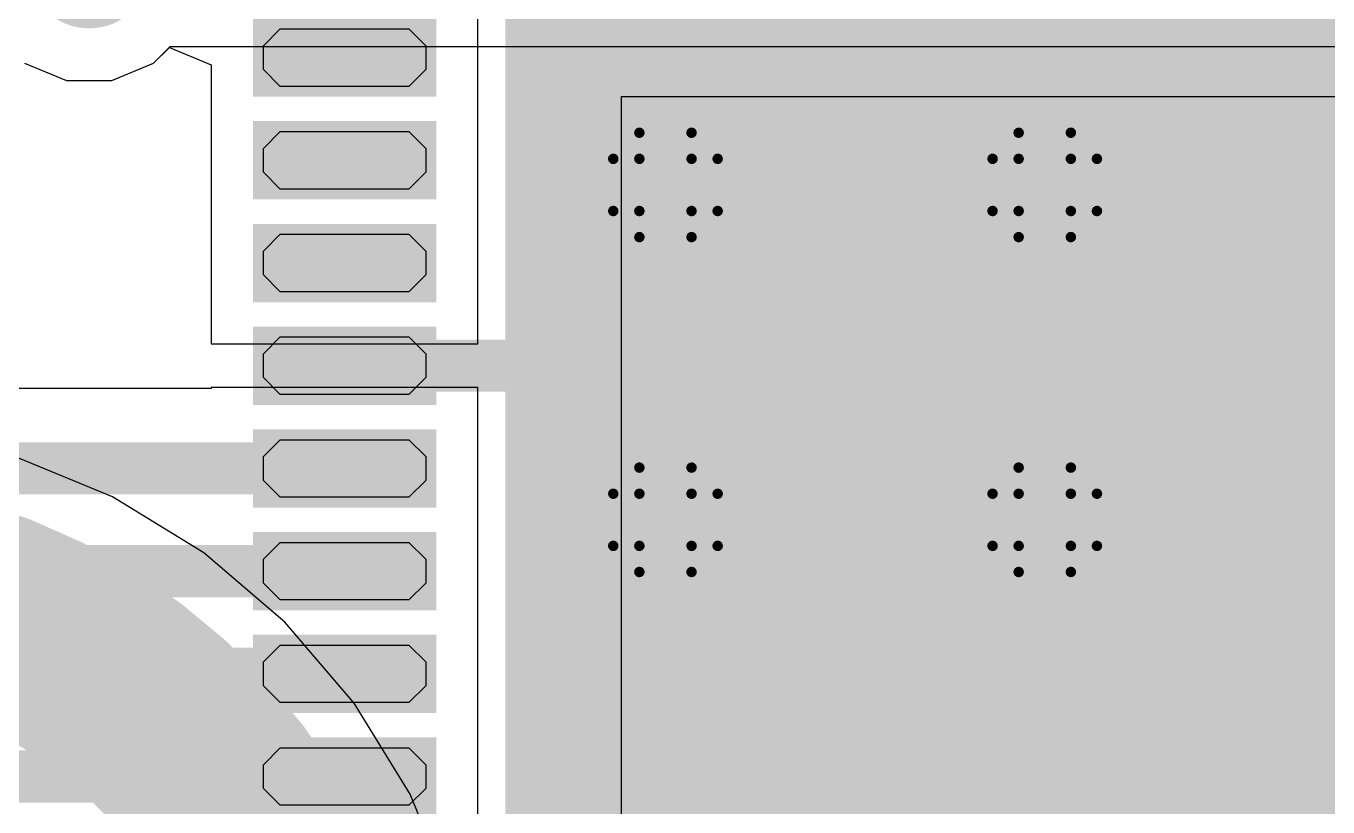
# Model space of a CAD drawing. Header units: inches. Extents: x -0.1 to 10.2, y 0 to 6.5.
# Drawn here: x 2.167 to 2.4165, y 3.5985 to 3.7482 of the extents above; entities that cross this region are included whole.
import ezdxf

# ---------------------------------------------------------------- set-up
doc = ezdxf.new("R2010")
doc.units = ezdxf.units.IN
doc.header["$MEASUREMENT"] = 0
for name, color, linetype in [('Bottom Layer', 5, 'Continuous'), ('Drill Drawing', 1, 'Continuous'), ('Top Layer', 1, 'Continuous'), ('Top Paste', 8, 'Continuous'), ('Top Solder', 216, 'Continuous'), ('Via Holes', 16, 'Continuous')]:
    doc.layers.add(name, color=color, linetype=linetype)

# ---------------------------------------------------------------- blocks, each defined once
blk = doc.blocks.new('48_QFN__7_7__17')
at = {"layer": 'Top Layer'}
for points in [[(-0.10138, 0.10138), (0.10138, 0.10138), (0.10138, -0.10138), (-0.10138, -0.10138)], [(-0.14971, 0.09409), (-0.11859, 0.09409), (-0.11859, 0.08307), (-0.14971, 0.08307)], [(-0.14971, 0.07441), (-0.11859, 0.07441), (-0.11859, 0.06339), (-0.14971, 0.06339)], [(-0.14971, 0.05472), (-0.11859, 0.05472), (-0.11859, 0.0437), (-0.14971, 0.0437)], [(-0.14971, 0.03504), (-0.11859, 0.03504), (-0.11859, 0.02402), (-0.14971, 0.02402)], [(-0.14971, 0.01535), (-0.11859, 0.01535), (-0.11859, 0.00433), (-0.14971, 0.00433)], [(-0.14971, -0.00433), (-0.11859, -0.00433), (-0.11859, -0.01535), (-0.14971, -0.01535)], [(-0.14971, -0.02402), (-0.11859, -0.02402), (-0.11859, -0.03504), (-0.14971, -0.03504)], [(-0.14971, -0.0437), (-0.11859, -0.0437), (-0.11859, -0.05472), (-0.14971, -0.05472)]]:
    blk.add_hatch(color=1, dxfattribs=at).paths.add_polyline_path(points)
at = {"layer": 'Top Solder'}
for points in [[(-0.10338, 0.10338), (0.10338, 0.10338), (0.10338, -0.10338), (-0.10338, -0.10338)], [(-0.15171, 0.09609), (-0.11659, 0.09609), (-0.11659, 0.08107), (-0.15171, 0.08107)], [(-0.15171, 0.07641), (-0.11659, 0.07641), (-0.11659, 0.06139), (-0.15171, 0.06139)], [(-0.15171, 0.05672), (-0.11659, 0.05672), (-0.11659, 0.0417), (-0.15171, 0.0417)], [(-0.15171, 0.03704), (-0.11659, 0.03704), (-0.11659, 0.02202), (-0.15171, 0.02202)], [(-0.15171, 0.01735), (-0.11659, 0.01735), (-0.11659, 0.00233), (-0.15171, 0.00233)], [(-0.15171, -0.00233), (-0.11659, -0.00233), (-0.11659, -0.01735), (-0.15171, -0.01735)], [(-0.15171, -0.02202), (-0.11659, -0.02202), (-0.11659, -0.03704), (-0.15171, -0.03704)], [(-0.15171, -0.0417), (-0.11659, -0.0417), (-0.11659, -0.05672), (-0.15171, -0.05672)]]:
    blk.add_hatch(color=216, dxfattribs=at).paths.add_polyline_path(points)
at = {"layer": 'Top Paste'}
for p, q in [((-0.14971, 0.09086), (-0.14648, 0.09409)), ((-0.14648, 0.09409), (-0.14419, 0.09409)), ((-0.14419, 0.09409), (-0.14419, 0.09409)), ((-0.14419, 0.09409), (-0.12411, 0.09409)), ((-0.12411, 0.09409), (-0.12182, 0.09409)), ((-0.12182, 0.09409), (-0.11859, 0.09086)), ((-0.14971, 0.0863), (-0.14971, 0.09086)), ((-0.11859, 0.09086), (-0.11859, 0.0863)), ((-0.14648, 0.08307), (-0.14971, 0.0863)), ((-0.11859, 0.0863), (-0.12182, 0.08307)), ((-0.14419, 0.08307), (-0.14648, 0.08307)), ((-0.12411, 0.08307), (-0.14419, 0.08307)), ((-0.12182, 0.08307), (-0.12411, 0.08307)), ((-0.12411, 0.08307), (-0.12411, 0.08307)), ((-0.0811, 0.0811), (-0.0811, 0.0811)), ((-0.0811, 0.0811), (0.0811, 0.0811)), ((-0.0811, -0.0811), (-0.0811, 0.0811)), ((-0.14971, 0.07118), (-0.14648, 0.07441)), ((-0.14648, 0.07441), (-0.14419, 0.07441)), ((-0.14419, 0.07441), (-0.14419, 0.07441)), ((-0.14419, 0.07441), (-0.12411, 0.07441)), ((-0.12411, 0.07441), (-0.12182, 0.07441)), ((-0.12182, 0.07441), (-0.11859, 0.07118)), ((-0.14971, 0.06662), (-0.14971, 0.07118)), ((-0.11859, 0.07118), (-0.11859, 0.06662)), ((-0.14648, 0.06339), (-0.14971, 0.06662)), ((-0.11859, 0.06662), (-0.12182, 0.06339)), ((-0.14419, 0.06339), (-0.14648, 0.06339)), ((-0.12411, 0.06339), (-0.14419, 0.06339)), ((-0.12182, 0.06339), (-0.12411, 0.06339)), ((-0.12411, 0.06339), (-0.12411, 0.06339)), ((-0.14971, 0.05149), (-0.14648, 0.05472)), ((-0.14648, 0.05472), (-0.14419, 0.05472)), ((-0.14419, 0.05472), (-0.14419, 0.05472)), ((-0.14419, 0.05472), (-0.12411, 0.05472)), ((-0.12411, 0.05472), (-0.12182, 0.05472)), ((-0.12182, 0.05472), (-0.11859, 0.05149)), ((-0.14971, 0.04693), (-0.14971, 0.05149)), ((-0.11859, 0.05149), (-0.11859, 0.04693)), ((-0.14648, 0.0437), (-0.14971, 0.04693)), ((-0.11859, 0.04693), (-0.12182, 0.0437)), ((-0.14419, 0.0437), (-0.14648, 0.0437)), ((-0.12411, 0.0437), (-0.14419, 0.0437)), ((-0.12182, 0.0437), (-0.12411, 0.0437)), ((-0.12411, 0.0437), (-0.12411, 0.0437)), ((-0.14971, 0.03181), (-0.14648, 0.03504)), ((-0.14648, 0.03504), (-0.14419, 0.03504)), ((-0.14419, 0.03504), (-0.14419, 0.03504)), ((-0.14419, 0.03504), (-0.12411, 0.03504)), ((-0.12411, 0.03504), (-0.12182, 0.03504)), ((-0.12182, 0.03504), (-0.11859, 0.03181)), ((-0.14971, 0.02725), (-0.14971, 0.03181)), ((-0.11859, 0.03181), (-0.11859, 0.02725)), ((-0.14648, 0.02402), (-0.14971, 0.02725)), ((-0.11859, 0.02725), (-0.12182, 0.02402)), ((-0.14419, 0.02402), (-0.14648, 0.02402)), ((-0.12411, 0.02402), (-0.14419, 0.02402)), ((-0.12182, 0.02402), (-0.12411, 0.02402)), ((-0.12411, 0.02402), (-0.12411, 0.02402)), ((-0.14971, 0.01212), (-0.14648, 0.01535)), ((-0.14648, 0.01535), (-0.14419, 0.01535)), ((-0.14419, 0.01535), (-0.14419, 0.01535)), ((-0.14419, 0.01535), (-0.12411, 0.01535)), ((-0.12411, 0.01535), (-0.12182, 0.01535)), ((-0.12182, 0.01535), (-0.11859, 0.01212)), ((-0.14971, 0.00756), (-0.14971, 0.01212)), ((-0.11859, 0.01212), (-0.11859, 0.00756)), ((-0.14648, 0.00433), (-0.14971, 0.00756)), ((-0.11859, 0.00756), (-0.12182, 0.00433)), ((-0.14419, 0.00433), (-0.14648, 0.00433)), ((-0.12411, 0.00433), (-0.14419, 0.00433)), ((-0.12182, 0.00433), (-0.12411, 0.00433)), ((-0.12411, 0.00433), (-0.12411, 0.00433)), ((-0.14971, -0.00756), (-0.14648, -0.00433)), ((-0.14648, -0.00433), (-0.14419, -0.00433)), ((-0.14419, -0.00433), (-0.14419, -0.00433)), ((-0.14419, -0.00433), (-0.12411, -0.00433)), ((-0.12411, -0.00433), (-0.12182, -0.00433)), ((-0.12182, -0.00433), (-0.11859, -0.00756)), ((-0.14971, -0.01212), (-0.14971, -0.00756)), ((-0.11859, -0.00756), (-0.11859, -0.01212)), ((-0.14648, -0.01535), (-0.14971, -0.01212)), ((-0.11859, -0.01212), (-0.12182, -0.01535)), ((-0.14419, -0.01535), (-0.14648, -0.01535)), ((-0.12411, -0.01535), (-0.14419, -0.01535)), ((-0.12182, -0.01535), (-0.12411, -0.01535)), ((-0.12411, -0.01535), (-0.12411, -0.01535)), ((-0.14971, -0.02725), (-0.14648, -0.02402)), ((-0.14648, -0.02402), (-0.14419, -0.02402)), ((-0.14419, -0.02402), (-0.14419, -0.02402)), ((-0.14419, -0.02402), (-0.12411, -0.02402)), ((-0.12411, -0.02402), (-0.12182, -0.02402)), ((-0.12182, -0.02402), (-0.11859, -0.02725)), ((-0.14971, -0.03181), (-0.14971, -0.02725)), ((-0.11859, -0.02725), (-0.11859, -0.03181)), ((-0.14648, -0.03504), (-0.14971, -0.03181)), ((-0.11859, -0.03181), (-0.12182, -0.03504)), ((-0.14419, -0.03504), (-0.14648, -0.03504)), ((-0.12411, -0.03504), (-0.14419, -0.03504)), ((-0.12182, -0.03504), (-0.12411, -0.03504)), ((-0.12411, -0.03504), (-0.12411, -0.03504)), ((-0.14971, -0.04693), (-0.14648, -0.0437)), ((-0.14648, -0.0437), (-0.14419, -0.0437)), ((-0.14419, -0.0437), (-0.14419, -0.0437)), ((-0.14419, -0.0437), (-0.12411, -0.0437)), ((-0.12411, -0.0437), (-0.12182, -0.0437)), ((-0.12182, -0.0437), (-0.11859, -0.04693)), ((-0.14971, -0.05149), (-0.14971, -0.04693)), ((-0.11859, -0.04693), (-0.11859, -0.05149)), ((-0.14648, -0.05472), (-0.14971, -0.05149)), ((-0.11859, -0.05149), (-0.12182, -0.05472)), ((-0.14419, -0.05472), (-0.14648, -0.05472)), ((-0.12411, -0.05472), (-0.14419, -0.05472)), ((-0.12182, -0.05472), (-0.12411, -0.05472)), ((-0.12411, -0.05472), (-0.12411, -0.05472))]:
    blk.add_line(p, q, dxfattribs=at)

msp = doc.modelspace()

# ---------------------------------------------------------------- hatches: boundary and pattern name
at = {"layer": 'Bottom Layer'}
h = msp.add_hatch(color=5, dxfattribs=at)
edge = h.paths.add_edge_path()
edge.add_arc((2.17911, 3.75953), 0.01181, 0, 360)
h = msp.add_hatch(color=5, dxfattribs=at)
edge = h.paths.add_edge_path()
edge.add_arc((2.28953, 3.71772), 0.01181, 0, 360)
h = msp.add_hatch(color=5, dxfattribs=at)
edge = h.paths.add_edge_path()
edge.add_arc((2.3622, 3.71772), 0.01181, 0, 360)
h = msp.add_hatch(color=5, dxfattribs=at)
edge = h.paths.add_edge_path()
edge.add_arc((2.28953, 3.65354), 0.01181, 0, 360)
h = msp.add_hatch(color=5, dxfattribs=at)
edge = h.paths.add_edge_path()
edge.add_arc((2.3622, 3.65354), 0.01181, 0, 360)
at = {"layer": 'Top Layer'}
h = msp.add_hatch(color=1, dxfattribs=at)
edge = h.paths.add_edge_path()
edge.add_arc((2.17911, 3.75953), 0.01181, 0, 360)
h = msp.add_hatch(color=1, dxfattribs=at)
edge = h.paths.add_edge_path()
edge.add_arc((2.28953, 3.71772), 0.01181, 0, 360)
h = msp.add_hatch(color=1, dxfattribs=at)
edge = h.paths.add_edge_path()
edge.add_arc((2.3622, 3.71772), 0.01181, 0, 360)
h = msp.add_hatch(color=1, dxfattribs=at)
edge = h.paths.add_edge_path()
edge.add_arc((2.28953, 3.65354), 0.01181, 0, 360)
h = msp.add_hatch(color=1, dxfattribs=at)
edge = h.paths.add_edge_path()
edge.add_arc((2.3622, 3.65354), 0.01181, 0, 360)
at = {"layer": 'Via Holes'}
h = msp.add_hatch(color=7, dxfattribs=at)
edge = h.paths.add_edge_path()
edge.add_arc((2.28953, 3.71772), 0.00591, 0, 360)
h = msp.add_hatch(color=7, dxfattribs=at)
edge = h.paths.add_edge_path()
edge.add_arc((2.3622, 3.71772), 0.00591, 0, 360)
h = msp.add_hatch(color=7, dxfattribs=at)
edge = h.paths.add_edge_path()
edge.add_arc((2.28953, 3.65354), 0.00591, 0, 360)
h = msp.add_hatch(color=7, dxfattribs=at)
edge = h.paths.add_edge_path()
edge.add_arc((2.3622, 3.65354), 0.00591, 0, 360)

# ---------------------------------------------------------------- linework, layer by layer
at = {"layer": 'Bottom Layer'}
for p, q in [((2.19146, 3.74104), (2.19466, 3.74424)), ((2.19466, 3.74424), (2.65068, 3.74424)), ((2.16675, 3.74104), (2.17477, 3.73772)), ((2.18344, 3.73772), (2.19146, 3.74104)), ((2.17477, 3.73772), (2.18344, 3.73772)), ((2.18361, 3.65792), (2.16471, 3.66575)), ((2.20106, 3.64723), (2.18361, 3.65792)), ((2.21662, 3.63394), (2.20106, 3.64723)), ((2.22991, 3.61838), (2.21662, 3.63394)), ((2.2406, 3.60093), (2.22991, 3.61838)), ((2.24843, 3.58203), (2.2406, 3.60093))]:
    msp.add_line(p, q, dxfattribs=at)
msp.add_lwpolyline([(2.12441, 3.64173, 0.04, 0.04, -0.414214), (2.22441, 3.54173, 0.04, 0.04, 0)], format="xyseb", dxfattribs=at)
at = {"layer": 'Drill Drawing'}
for points in [[(2.28453, 3.72272, 0.002, 0.002, 0), (2.28453, 3.72772, 0.002, 0.002, 0)], [(2.28453, 3.72772, 0.002, 0.002, 0), (2.29453, 3.72772, 0.002, 0.002, 0)], [(2.29453, 3.72272, 0.002, 0.002, 0), (2.29453, 3.72772, 0.002, 0.002, 0)], [(2.3572, 3.72272, 0.002, 0.002, 0), (2.3572, 3.72772, 0.002, 0.002, 0)], [(2.3572, 3.72772, 0.002, 0.002, 0), (2.3672, 3.72772, 0.002, 0.002, 0)], [(2.3672, 3.72272, 0.002, 0.002, 0), (2.3672, 3.72772, 0.002, 0.002, 0)], [(2.27953, 3.71272, 0.002, 0.002, 0), (2.27953, 3.72272, 0.002, 0.002, 0)], [(2.27953, 3.72272, 0.002, 0.002, 0), (2.28453, 3.72272, 0.002, 0.002, 0)], [(2.29453, 3.72272, 0.002, 0.002, 0), (2.29953, 3.72272, 0.002, 0.002, 0)], [(2.29953, 3.71272, 0.002, 0.002, 0), (2.29953, 3.72272, 0.002, 0.002, 0)], [(2.3522, 3.71272, 0.002, 0.002, 0), (2.3522, 3.72272, 0.002, 0.002, 0)], [(2.3522, 3.72272, 0.002, 0.002, 0), (2.3572, 3.72272, 0.002, 0.002, 0)], [(2.3672, 3.72272, 0.002, 0.002, 0), (2.3722, 3.72272, 0.002, 0.002, 0)], [(2.3722, 3.71272, 0.002, 0.002, 0), (2.3722, 3.72272, 0.002, 0.002, 0)], [(2.27953, 3.71272, 0.002, 0.002, 0), (2.28453, 3.71272, 0.002, 0.002, 0)], [(2.28453, 3.70772, 0.002, 0.002, 0), (2.28453, 3.71272, 0.002, 0.002, 0)], [(2.29453, 3.71272, 0.002, 0.002, 0), (2.29953, 3.71272, 0.002, 0.002, 0)], [(2.29453, 3.70772, 0.002, 0.002, 0), (2.29453, 3.71272, 0.002, 0.002, 0)], [(2.3522, 3.71272, 0.002, 0.002, 0), (2.3572, 3.71272, 0.002, 0.002, 0)], [(2.3572, 3.70772, 0.002, 0.002, 0), (2.3572, 3.71272, 0.002, 0.002, 0)], [(2.3672, 3.71272, 0.002, 0.002, 0), (2.3722, 3.71272, 0.002, 0.002, 0)], [(2.3672, 3.70772, 0.002, 0.002, 0), (2.3672, 3.71272, 0.002, 0.002, 0)], [(2.28453, 3.70772, 0.002, 0.002, 0), (2.29453, 3.70772, 0.002, 0.002, 0)], [(2.3572, 3.70772, 0.002, 0.002, 0), (2.3672, 3.70772, 0.002, 0.002, 0)], [(2.28453, 3.65854, 0.002, 0.002, 0), (2.28453, 3.66354, 0.002, 0.002, 0)], [(2.28453, 3.66354, 0.002, 0.002, 0), (2.29453, 3.66354, 0.002, 0.002, 0)], [(2.29453, 3.65854, 0.002, 0.002, 0), (2.29453, 3.66354, 0.002, 0.002, 0)], [(2.3572, 3.65854, 0.002, 0.002, 0), (2.3572, 3.66354, 0.002, 0.002, 0)], [(2.3572, 3.66354, 0.002, 0.002, 0), (2.3672, 3.66354, 0.002, 0.002, 0)], [(2.3672, 3.65854, 0.002, 0.002, 0), (2.3672, 3.66354, 0.002, 0.002, 0)], [(2.27953, 3.64854, 0.002, 0.002, 0), (2.27953, 3.65854, 0.002, 0.002, 0)], [(2.27953, 3.65854, 0.002, 0.002, 0), (2.28453, 3.65854, 0.002, 0.002, 0)], [(2.29453, 3.65854, 0.002, 0.002, 0), (2.29953, 3.65854, 0.002, 0.002, 0)], [(2.29953, 3.64854, 0.002, 0.002, 0), (2.29953, 3.65854, 0.002, 0.002, 0)], [(2.3522, 3.64854, 0.002, 0.002, 0), (2.3522, 3.65854, 0.002, 0.002, 0)], [(2.3522, 3.65854, 0.002, 0.002, 0), (2.3572, 3.65854, 0.002, 0.002, 0)], [(2.3672, 3.65854, 0.002, 0.002, 0), (2.3722, 3.65854, 0.002, 0.002, 0)], [(2.3722, 3.64854, 0.002, 0.002, 0), (2.3722, 3.65854, 0.002, 0.002, 0)], [(2.27953, 3.64854, 0.002, 0.002, 0), (2.28453, 3.64854, 0.002, 0.002, 0)], [(2.28453, 3.64354, 0.002, 0.002, 0), (2.28453, 3.64854, 0.002, 0.002, 0)], [(2.29453, 3.64854, 0.002, 0.002, 0), (2.29953, 3.64854, 0.002, 0.002, 0)], [(2.29453, 3.64354, 0.002, 0.002, 0), (2.29453, 3.64854, 0.002, 0.002, 0)], [(2.3522, 3.64854, 0.002, 0.002, 0), (2.3572, 3.64854, 0.002, 0.002, 0)], [(2.3572, 3.64354, 0.002, 0.002, 0), (2.3572, 3.64854, 0.002, 0.002, 0)], [(2.3672, 3.64854, 0.002, 0.002, 0), (2.3722, 3.64854, 0.002, 0.002, 0)], [(2.3672, 3.64354, 0.002, 0.002, 0), (2.3672, 3.64854, 0.002, 0.002, 0)], [(2.28453, 3.64354, 0.002, 0.002, 0), (2.29453, 3.64354, 0.002, 0.002, 0)], [(2.3572, 3.64354, 0.002, 0.002, 0), (2.3672, 3.64354, 0.002, 0.002, 0)]]:
    msp.add_lwpolyline(points, format="xyseb", dxfattribs=at)
for points in [[(2.28403, 3.72772, 0.001, 0.001, 1), (2.28503, 3.72772, 0.001, 0.001, 1)], [(2.28403, 3.72772, 0.001, 0.001, 1), (2.28503, 3.72772, 0.001, 0.001, 1)], [(2.29403, 3.72772, 0.001, 0.001, 1), (2.29503, 3.72772, 0.001, 0.001, 1)], [(2.29403, 3.72772, 0.001, 0.001, 1), (2.29503, 3.72772, 0.001, 0.001, 1)], [(2.3567, 3.72772, 0.001, 0.001, 1), (2.3577, 3.72772, 0.001, 0.001, 1)], [(2.3567, 3.72772, 0.001, 0.001, 1), (2.3577, 3.72772, 0.001, 0.001, 1)], [(2.3667, 3.72772, 0.001, 0.001, 1), (2.3677, 3.72772, 0.001, 0.001, 1)], [(2.3667, 3.72772, 0.001, 0.001, 1), (2.3677, 3.72772, 0.001, 0.001, 1)], [(2.27903, 3.72272, 0.001, 0.001, 1), (2.28003, 3.72272, 0.001, 0.001, 1)], [(2.27903, 3.72272, 0.001, 0.001, 1), (2.28003, 3.72272, 0.001, 0.001, 1)], [(2.28403, 3.72272, 0.001, 0.001, 1), (2.28503, 3.72272, 0.001, 0.001, 1)], [(2.28403, 3.72272, 0.001, 0.001, 1), (2.28503, 3.72272, 0.001, 0.001, 1)], [(2.29403, 3.72272, 0.001, 0.001, 1), (2.29503, 3.72272, 0.001, 0.001, 1)], [(2.29403, 3.72272, 0.001, 0.001, 1), (2.29503, 3.72272, 0.001, 0.001, 1)], [(2.29903, 3.72272, 0.001, 0.001, 1), (2.30003, 3.72272, 0.001, 0.001, 1)], [(2.29903, 3.72272, 0.001, 0.001, 1), (2.30003, 3.72272, 0.001, 0.001, 1)], [(2.3517, 3.72272, 0.001, 0.001, 1), (2.3527, 3.72272, 0.001, 0.001, 1)], [(2.3517, 3.72272, 0.001, 0.001, 1), (2.3527, 3.72272, 0.001, 0.001, 1)], [(2.3567, 3.72272, 0.001, 0.001, 1), (2.3577, 3.72272, 0.001, 0.001, 1)], [(2.3567, 3.72272, 0.001, 0.001, 1), (2.3577, 3.72272, 0.001, 0.001, 1)], [(2.3667, 3.72272, 0.001, 0.001, 1), (2.3677, 3.72272, 0.001, 0.001, 1)], [(2.3667, 3.72272, 0.001, 0.001, 1), (2.3677, 3.72272, 0.001, 0.001, 1)], [(2.3717, 3.72272, 0.001, 0.001, 1), (2.3727, 3.72272, 0.001, 0.001, 1)], [(2.3717, 3.72272, 0.001, 0.001, 1), (2.3727, 3.72272, 0.001, 0.001, 1)], [(2.27903, 3.71272, 0.001, 0.001, 1), (2.28003, 3.71272, 0.001, 0.001, 1)], [(2.27903, 3.71272, 0.001, 0.001, 1), (2.28003, 3.71272, 0.001, 0.001, 1)], [(2.28403, 3.71272, 0.001, 0.001, 1), (2.28503, 3.71272, 0.001, 0.001, 1)], [(2.28403, 3.71272, 0.001, 0.001, 1), (2.28503, 3.71272, 0.001, 0.001, 1)], [(2.29403, 3.71272, 0.001, 0.001, 1), (2.29503, 3.71272, 0.001, 0.001, 1)], [(2.29403, 3.71272, 0.001, 0.001, 1), (2.29503, 3.71272, 0.001, 0.001, 1)], [(2.29903, 3.71272, 0.001, 0.001, 1), (2.30003, 3.71272, 0.001, 0.001, 1)], [(2.29903, 3.71272, 0.001, 0.001, 1), (2.30003, 3.71272, 0.001, 0.001, 1)], [(2.3517, 3.71272, 0.001, 0.001, 1), (2.3527, 3.71272, 0.001, 0.001, 1)], [(2.3517, 3.71272, 0.001, 0.001, 1), (2.3527, 3.71272, 0.001, 0.001, 1)], [(2.3567, 3.71272, 0.001, 0.001, 1), (2.3577, 3.71272, 0.001, 0.001, 1)], [(2.3567, 3.71272, 0.001, 0.001, 1), (2.3577, 3.71272, 0.001, 0.001, 1)], [(2.3667, 3.71272, 0.001, 0.001, 1), (2.3677, 3.71272, 0.001, 0.001, 1)], [(2.3667, 3.71272, 0.001, 0.001, 1), (2.3677, 3.71272, 0.001, 0.001, 1)], [(2.3717, 3.71272, 0.001, 0.001, 1), (2.3727, 3.71272, 0.001, 0.001, 1)], [(2.3717, 3.71272, 0.001, 0.001, 1), (2.3727, 3.71272, 0.001, 0.001, 1)], [(2.28403, 3.70772, 0.001, 0.001, 1), (2.28503, 3.70772, 0.001, 0.001, 1)], [(2.28403, 3.70772, 0.001, 0.001, 1), (2.28503, 3.70772, 0.001, 0.001, 1)], [(2.29403, 3.70772, 0.001, 0.001, 1), (2.29503, 3.70772, 0.001, 0.001, 1)], [(2.29403, 3.70772, 0.001, 0.001, 1), (2.29503, 3.70772, 0.001, 0.001, 1)], [(2.3567, 3.70772, 0.001, 0.001, 1), (2.3577, 3.70772, 0.001, 0.001, 1)], [(2.3567, 3.70772, 0.001, 0.001, 1), (2.3577, 3.70772, 0.001, 0.001, 1)], [(2.3667, 3.70772, 0.001, 0.001, 1), (2.3677, 3.70772, 0.001, 0.001, 1)], [(2.3667, 3.70772, 0.001, 0.001, 1), (2.3677, 3.70772, 0.001, 0.001, 1)], [(2.28403, 3.66354, 0.001, 0.001, 1), (2.28503, 3.66354, 0.001, 0.001, 1)], [(2.28403, 3.66354, 0.001, 0.001, 1), (2.28503, 3.66354, 0.001, 0.001, 1)], [(2.29403, 3.66354, 0.001, 0.001, 1), (2.29503, 3.66354, 0.001, 0.001, 1)], [(2.29403, 3.66354, 0.001, 0.001, 1), (2.29503, 3.66354, 0.001, 0.001, 1)], [(2.3567, 3.66354, 0.001, 0.001, 1), (2.3577, 3.66354, 0.001, 0.001, 1)], [(2.3567, 3.66354, 0.001, 0.001, 1), (2.3577, 3.66354, 0.001, 0.001, 1)], [(2.3667, 3.66354, 0.001, 0.001, 1), (2.3677, 3.66354, 0.001, 0.001, 1)], [(2.3667, 3.66354, 0.001, 0.001, 1), (2.3677, 3.66354, 0.001, 0.001, 1)], [(2.27903, 3.65854, 0.001, 0.001, 1), (2.28003, 3.65854, 0.001, 0.001, 1)], [(2.27903, 3.65854, 0.001, 0.001, 1), (2.28003, 3.65854, 0.001, 0.001, 1)], [(2.28403, 3.65854, 0.001, 0.001, 1), (2.28503, 3.65854, 0.001, 0.001, 1)], [(2.28403, 3.65854, 0.001, 0.001, 1), (2.28503, 3.65854, 0.001, 0.001, 1)], [(2.29403, 3.65854, 0.001, 0.001, 1), (2.29503, 3.65854, 0.001, 0.001, 1)], [(2.29403, 3.65854, 0.001, 0.001, 1), (2.29503, 3.65854, 0.001, 0.001, 1)], [(2.29903, 3.65854, 0.001, 0.001, 1), (2.30003, 3.65854, 0.001, 0.001, 1)], [(2.29903, 3.65854, 0.001, 0.001, 1), (2.30003, 3.65854, 0.001, 0.001, 1)], [(2.3517, 3.65854, 0.001, 0.001, 1), (2.3527, 3.65854, 0.001, 0.001, 1)], [(2.3517, 3.65854, 0.001, 0.001, 1), (2.3527, 3.65854, 0.001, 0.001, 1)], [(2.3567, 3.65854, 0.001, 0.001, 1), (2.3577, 3.65854, 0.001, 0.001, 1)], [(2.3567, 3.65854, 0.001, 0.001, 1), (2.3577, 3.65854, 0.001, 0.001, 1)], [(2.3667, 3.65854, 0.001, 0.001, 1), (2.3677, 3.65854, 0.001, 0.001, 1)], [(2.3667, 3.65854, 0.001, 0.001, 1), (2.3677, 3.65854, 0.001, 0.001, 1)], [(2.3717, 3.65854, 0.001, 0.001, 1), (2.3727, 3.65854, 0.001, 0.001, 1)], [(2.3717, 3.65854, 0.001, 0.001, 1), (2.3727, 3.65854, 0.001, 0.001, 1)], [(2.27903, 3.64854, 0.001, 0.001, 1), (2.28003, 3.64854, 0.001, 0.001, 1)], [(2.27903, 3.64854, 0.001, 0.001, 1), (2.28003, 3.64854, 0.001, 0.001, 1)], [(2.28403, 3.64854, 0.001, 0.001, 1), (2.28503, 3.64854, 0.001, 0.001, 1)], [(2.28403, 3.64854, 0.001, 0.001, 1), (2.28503, 3.64854, 0.001, 0.001, 1)], [(2.29403, 3.64854, 0.001, 0.001, 1), (2.29503, 3.64854, 0.001, 0.001, 1)], [(2.29403, 3.64854, 0.001, 0.001, 1), (2.29503, 3.64854, 0.001, 0.001, 1)], [(2.29903, 3.64854, 0.001, 0.001, 1), (2.30003, 3.64854, 0.001, 0.001, 1)], [(2.29903, 3.64854, 0.001, 0.001, 1), (2.30003, 3.64854, 0.001, 0.001, 1)], [(2.3517, 3.64854, 0.001, 0.001, 1), (2.3527, 3.64854, 0.001, 0.001, 1)], [(2.3517, 3.64854, 0.001, 0.001, 1), (2.3527, 3.64854, 0.001, 0.001, 1)], [(2.3567, 3.64854, 0.001, 0.001, 1), (2.3577, 3.64854, 0.001, 0.001, 1)], [(2.3567, 3.64854, 0.001, 0.001, 1), (2.3577, 3.64854, 0.001, 0.001, 1)], [(2.3667, 3.64854, 0.001, 0.001, 1), (2.3677, 3.64854, 0.001, 0.001, 1)], [(2.3667, 3.64854, 0.001, 0.001, 1), (2.3677, 3.64854, 0.001, 0.001, 1)], [(2.3717, 3.64854, 0.001, 0.001, 1), (2.3727, 3.64854, 0.001, 0.001, 1)], [(2.3717, 3.64854, 0.001, 0.001, 1), (2.3727, 3.64854, 0.001, 0.001, 1)], [(2.28403, 3.64354, 0.001, 0.001, 1), (2.28503, 3.64354, 0.001, 0.001, 1)], [(2.28403, 3.64354, 0.001, 0.001, 1), (2.28503, 3.64354, 0.001, 0.001, 1)], [(2.29403, 3.64354, 0.001, 0.001, 1), (2.29503, 3.64354, 0.001, 0.001, 1)], [(2.29403, 3.64354, 0.001, 0.001, 1), (2.29503, 3.64354, 0.001, 0.001, 1)], [(2.3567, 3.64354, 0.001, 0.001, 1), (2.3577, 3.64354, 0.001, 0.001, 1)], [(2.3567, 3.64354, 0.001, 0.001, 1), (2.3577, 3.64354, 0.001, 0.001, 1)], [(2.3667, 3.64354, 0.001, 0.001, 1), (2.3677, 3.64354, 0.001, 0.001, 1)], [(2.3667, 3.64354, 0.001, 0.001, 1), (2.3677, 3.64354, 0.001, 0.001, 1)]]:
    msp.add_lwpolyline(points, format="xyseb", close=True, dxfattribs=at)
at = {"layer": 'Top Layer'}
for p, q in [((2.25361, 3.72661), (2.25361, 3.76214)), ((2.19146, 3.74104), (2.1945, 3.74408)), ((2.1945, 3.74408), (2.2025, 3.74076)), ((2.16675, 3.74104), (2.17477, 3.73772)), ((2.18344, 3.73772), (2.19146, 3.74104)), ((2.2025, 3.74076), (2.2025, 3.68724)), ((2.17477, 3.73772), (2.18344, 3.73772)), ((2.25361, 3.68724), (2.25361, 3.72661)), ((2.2025, 3.68724), (2.25361, 3.68724)), ((2.2025, 3.67868), (2.14393, 3.67868)), ((2.25361, 3.6789), (2.2025, 3.6789)), ((2.2025, 3.6789), (2.2025, 3.67868)), ((2.25361, 3.62819), (2.25361, 3.6789)), ((2.25361, 3.58882), (2.25361, 3.62819))]:
    msp.add_line(p, q, dxfattribs=at)
for points in [[(2.37204, 3.66338, 0.01, 0.01, 0), (2.37204, 3.78769, 0.01, 0.01, 0)], [(2.37204, 3.66338, 0.01, 0.01, 0), (2.45078, 3.74212, 0.01, 0.01, 0)], [(2.22805, 3.68307, 0.01, 0.01, 0), (2.33267, 3.68307, 0.01, 0.01, 0)], [(2.33267, 3.68307, 0.01, 0.01, 0), (2.3622, 3.65354, 0.01, 0.01, 0)], [(2.14376, 3.66339, 0.01, 0.01, 0), (2.22697, 3.66339, 0.01, 0.01, 0)], [(2.3622, 3.65354, 0.01, 0.01, 0), (2.37204, 3.66338, 0.01, 0.01, 0)], [(2.35236, 3.6437, 0.01, 0.01, 0), (2.3622, 3.65354, 0.01, 0.01, 0)], [(1.97118, 3.6437, 0.01, 0.01, 0), (2.22697, 3.6437, 0.01, 0.01, 0)], [(2.35236, 3.51939, 0.01, 0.01, 0), (2.35236, 3.6437, 0.01, 0.01, 0)], [(1.95234, 3.62402, 0.01, 0.01, 0), (2.22697, 3.62402, 0.01, 0.01, 0)], [(1.57502, 3.60433, 0.01, 0.01, 0), (2.22697, 3.60433, 0.01, 0.01, 0)]]:
    msp.add_lwpolyline(points, format="xyseb", dxfattribs=at)
for points in [[(2.22555, 3.68307, 0.005, 0.005, 1), (2.23055, 3.68307, 0.005, 0.005, 1)], [(2.33017, 3.68307, 0.005, 0.005, 1), (2.33517, 3.68307, 0.005, 0.005, 1)], [(2.33017, 3.68307, 0.005, 0.005, 1), (2.33517, 3.68307, 0.005, 0.005, 1)], [(2.22447, 3.66339, 0.005, 0.005, 1), (2.22947, 3.66339, 0.005, 0.005, 1)], [(2.36954, 3.66338, 0.005, 0.005, 1), (2.37454, 3.66338, 0.005, 0.005, 1)], [(2.36954, 3.66338, 0.005, 0.005, 1), (2.37454, 3.66338, 0.005, 0.005, 1)], [(2.36954, 3.66338, 0.005, 0.005, 1), (2.37454, 3.66338, 0.005, 0.005, 1)], [(2.3597, 3.65354, 0.005, 0.005, 1), (2.3647, 3.65354, 0.005, 0.005, 1)], [(2.3597, 3.65354, 0.005, 0.005, 1), (2.3647, 3.65354, 0.005, 0.005, 1)], [(2.3597, 3.65354, 0.005, 0.005, 1), (2.3647, 3.65354, 0.005, 0.005, 1)], [(2.22447, 3.6437, 0.005, 0.005, 1), (2.22947, 3.6437, 0.005, 0.005, 1)], [(2.34986, 3.6437, 0.005, 0.005, 1), (2.35486, 3.6437, 0.005, 0.005, 1)], [(2.34986, 3.6437, 0.005, 0.005, 1), (2.35486, 3.6437, 0.005, 0.005, 1)], [(2.22447, 3.62402, 0.005, 0.005, 1), (2.22947, 3.62402, 0.005, 0.005, 1)], [(2.22447, 3.60433, 0.005, 0.005, 1), (2.22947, 3.60433, 0.005, 0.005, 1)]]:
    msp.add_lwpolyline(points, format="xyseb", close=True, dxfattribs=at)

# ---------------------------------------------------------------- block references
msp.add_blockref('48_QFN__7_7__17', (2.3622, 3.65354))

doc.saveas('drawing.dxf')
